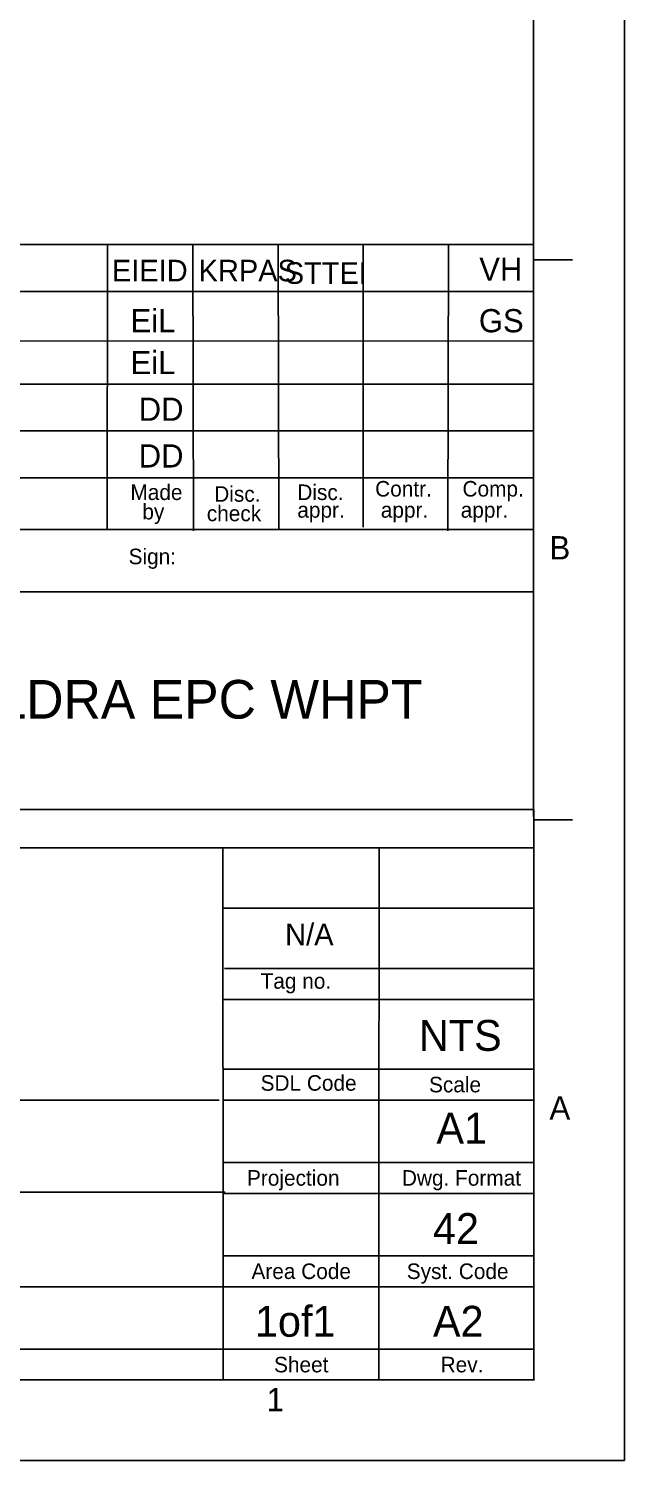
# Model space of a CAD drawing. Extents: x 0 to 841, y 0 to 594.
# Drawn here: x 763.9 to 841, y 0 to 185.3 of the extents above; entities that cross this region are included whole.
import ezdxf

# ---------------------------------------------------------------- set-up
doc = ezdxf.new("R2010")
doc.units = 0
for name, color, linetype in [('1', 7, 'Continuous'), ('12', 7, 'Continuous'), ('2', 7, 'Continuous'), ('9', 7, 'Continuous')]:
    doc.layers.add(name, color=color, linetype=linetype)

msp = doc.modelspace()

# ---------------------------------------------------------------- linework, layer by layer
at = {"layer": '1'}
for p, q in [((829.26, 112.01), (829.26, 582.23)), ((829.26, 112.01), (829.26, 582.23)), ((774.13, 157.37), (774.07, 120.49)), ((774.13, 157.37), (774.07, 120.49)), ((785.16, 157.37), (785.24, 120.31)), ((785.16, 157.37), (785.24, 120.31)), ((796.19, 157.37), (796.29, 120.46)), ((796.19, 157.37), (796.29, 120.46)), ((807.21, 157.37), (807.22, 120.79)), ((807.21, 157.37), (807.22, 120.79)), ((818.24, 157.37), (818.15, 120.29)), ((818.24, 157.37), (818.15, 120.29)), ((829.26, 157.37), (829.26, 83.35)), ((829.26, 157.37), (829.26, 83.35)), ((834.27, 155.36), (829.26, 155.36)), ((834.27, 155.36), (829.26, 155.36)), ((648.83, 151.27), (829.27, 151.27)), ((648.83, 144.95), (829.27, 144.85)), ((648.83, 144.95), (829.27, 144.85)), ((648.83, 139.29), (829.27, 139.29)), ((648.83, 139.29), (829.27, 139.29)), ((648.82, 133.23), (829.27, 133.23)), ((648.82, 133.23), (829.27, 133.23)), ((648.81, 127.17), (829.26, 127.17)), ((648.81, 127.17), (829.26, 127.17)), ((648.72, 112.42), (829.28, 112.42)), ((648.72, 112.42), (829.28, 112.42)), ((834.27, 82.92), (829.26, 82.92)), ((834.27, 82.92), (829.26, 82.92)), ((789.25, 63.66), (829.29, 63.66)), ((789.25, 63.66), (829.29, 63.66)), ((789.17, 50.65), (829.27, 50.65)), ((789.17, 50.65), (829.27, 50.65)), ((789.17, 38.57), (829.29, 38.57)), ((789.17, 38.57), (829.29, 38.57)), ((789.17, 26.49), (829.29, 26.49)), ((789.17, 26.49), (829.29, 26.49)), ((648.82, 14.41), (829.29, 14.41)), ((648.82, 14.41), (829.29, 14.41)), ((829.37, 10.39), (829.27, 10.41))]:
    msp.add_line(p, q, dxfattribs=at)
for points in [[(648.78, 84.12), (648.84, 157.37), (829.26, 157.37)], [(829.26, 120.49), (648.81, 120.47)], [(829.26, 120.49), (648.81, 120.47)], [(829.29, 79.27), (648.87, 79.27)], [(829.29, 79.27), (648.87, 79.27)], [(789.08, 22.48), (789.07, 79.26)], [(789.08, 22.48), (789.07, 79.26)], [(809.22, 34.54), (809.29, 79.25)], [(809.22, 34.54), (809.29, 79.25)], [(829.29, 71.46), (789.11, 71.46)], [(829.29, 71.46), (789.11, 71.46)], [(829.29, 59.65), (788.99, 59.63)], [(829.29, 59.65), (788.99, 59.63)], [(788.56, 46.63), (648.82, 46.63)], [(788.56, 46.63), (648.82, 46.63)], [(829.29, 46.63), (789.17, 46.63)], [(829.29, 46.63), (789.17, 46.63)], [(789.34, 34.7), (649, 34.7)], [(789.34, 34.7), (649, 34.7)], [(809.22, 34.54), (789.17, 34.54)], [(809.22, 34.54), (789.17, 34.54)], [(809.22, 22.46), (809.22, 34.54)], [(829.29, 34.54), (809.22, 34.54)], [(809.22, 22.46), (809.22, 34.54)], [(829.29, 34.54), (809.22, 34.54)], [(829.27, 22.46), (648.97, 22.46)], [(829.27, 22.46), (648.97, 22.46)], [(789.08, 10.39), (789.08, 22.47)], [(789.08, 10.39), (789.08, 22.47)], [(809.22, 10.38), (809.22, 22.46)], [(809.22, 10.38), (809.22, 22.46)]]:
    msp.add_lwpolyline(points, dxfattribs=at)
msp.add_lwpolyline([(648.81, 84.23), (829.27, 84.23), (829.27, 10.41), (648.81, 10.41)], close=True, dxfattribs=at)
at = {"layer": '12'}
msp.add_lwpolyline([(0, 594), (841, 594), (841, 0), (0, 0)], close=True, dxfattribs=at)
at = {"layer": '9'}
msp.add_lwpolyline([(0, 0), (841, 0), (841, 594), (0, 594)], close=True, dxfattribs=at)
msp.add_lwpolyline([(0, 0), (841, 0), (841, 594), (0, 594)], close=True, dxfattribs=at)

# ---------------------------------------------------------------- texts
at = {"layer": '1'}
for s, height, p in [('Made', 2.013, (777.1, 124.29)), ('Made', 2.013, (777.1, 124.29)), ('Disc.', 2.013, (787.94, 124.07)), ('Disc.', 2.013, (787.94, 124.07)), ('Disc.', 2.013, (798.69, 124.29)), ('Disc.', 2.013, (798.69, 124.29)), ('Contr.', 2.013, (808.76, 124.74)), ('Contr.', 2.013, (808.76, 124.74)), ('Comp.', 2.013, (820.06, 124.74)), ('Comp.', 2.013, (820.06, 124.74)), ('by', 2.013, (778.64, 121.78)), ('by', 2.013, (778.64, 121.78)), ('check', 2.013, (786.98, 121.55)), ('check', 2.013, (786.98, 121.55)), ('appr.', 2.013, (798.69, 122)), ('appr.', 2.013, (798.69, 122)), ('appr.', 2.013, (809.49, 122)), ('appr.', 2.013, (809.49, 122)), ('appr.', 2.013, (819.83, 122)), ('appr.', 2.013, (819.83, 122)), ('B', 3.02, (831.31, 116.6)), ('B', 3.02, (831.31, 116.6)), ('Sign:', 2.013, (776.86, 115.98)), ('Sign:', 2.013, (776.86, 115.98)), ('N/A', 2.813, (797.11, 66.66)), ('N/A', 2.813, (797.11, 66.66)), ('Tag no.', 2.013, (793.94, 61.04)), ('Tag no.', 2.013, (793.94, 61.04)), ('SDL Code', 2.013, (793.94, 47.84)), ('SDL Code', 2.013, (793.94, 47.84)), ('Scale', 2.013, (815.73, 47.63)), ('Scale', 2.013, (815.73, 47.63)), ('A', 3.02, (831.31, 44.11)), ('A', 3.02, (831.31, 44.11)), ('Projection', 2.013, (792.18, 35.55)), ('Projection', 2.013, (792.18, 35.55)), ('Dwg. Format', 2.0135, (812.22, 35.55)), ('Dwg. Format', 2.0135, (812.22, 35.55)), ('Area Code', 2.013, (792.76, 23.47)), ('Area Code', 2.013, (792.76, 23.47)), ('Syst. Code', 2.013, (812.85, 23.47)), ('Syst. Code', 2.013, (812.85, 23.47)), ('Sheet', 2.013, (795.68, 11.39)), ('Sheet', 2.013, (795.68, 11.39)), ('Rev.', 2.013, (817.23, 11.39)), ('Rev.', 2.013, (817.23, 11.39)), ('1', 3.02, (794.71, 6.35)), ('1', 3.02, (794.71, 6.35))]:
    msp.add_text(s, height=height, dxfattribs=at).set_placement(p)
at = {"layer": '2'}
for s, height, p in [('VH', 3, (822.23, 152.66)), ('EIEID', 2.805, (774.71, 152.58)), ('KRPAS', 2.804, (785.92, 152.58)), ('STTEI', 2.801, (797.07, 152.27)), ('EiL', 3, (777.11, 146)), ('GS', 3, (822.18, 146)), ('EiL', 3, (777.11, 140.58)), ('DD', 3, (778.17, 134.54)), ('DD', 3, (778.17, 128.5)), ('HULDRA EPC WHPT', 5, (750.24, 96)), ('NTS', 4, (814.43, 53)), ('A1', 4, (816.69, 41)), ('42', 4, (816.24, 28)), ('1of1', 4, (793.21, 16)), ('A2', 4, (816.24, 16))]:
    msp.add_text(s, height=height, dxfattribs=at).set_placement(p)

doc.saveas('drawing.dxf')
